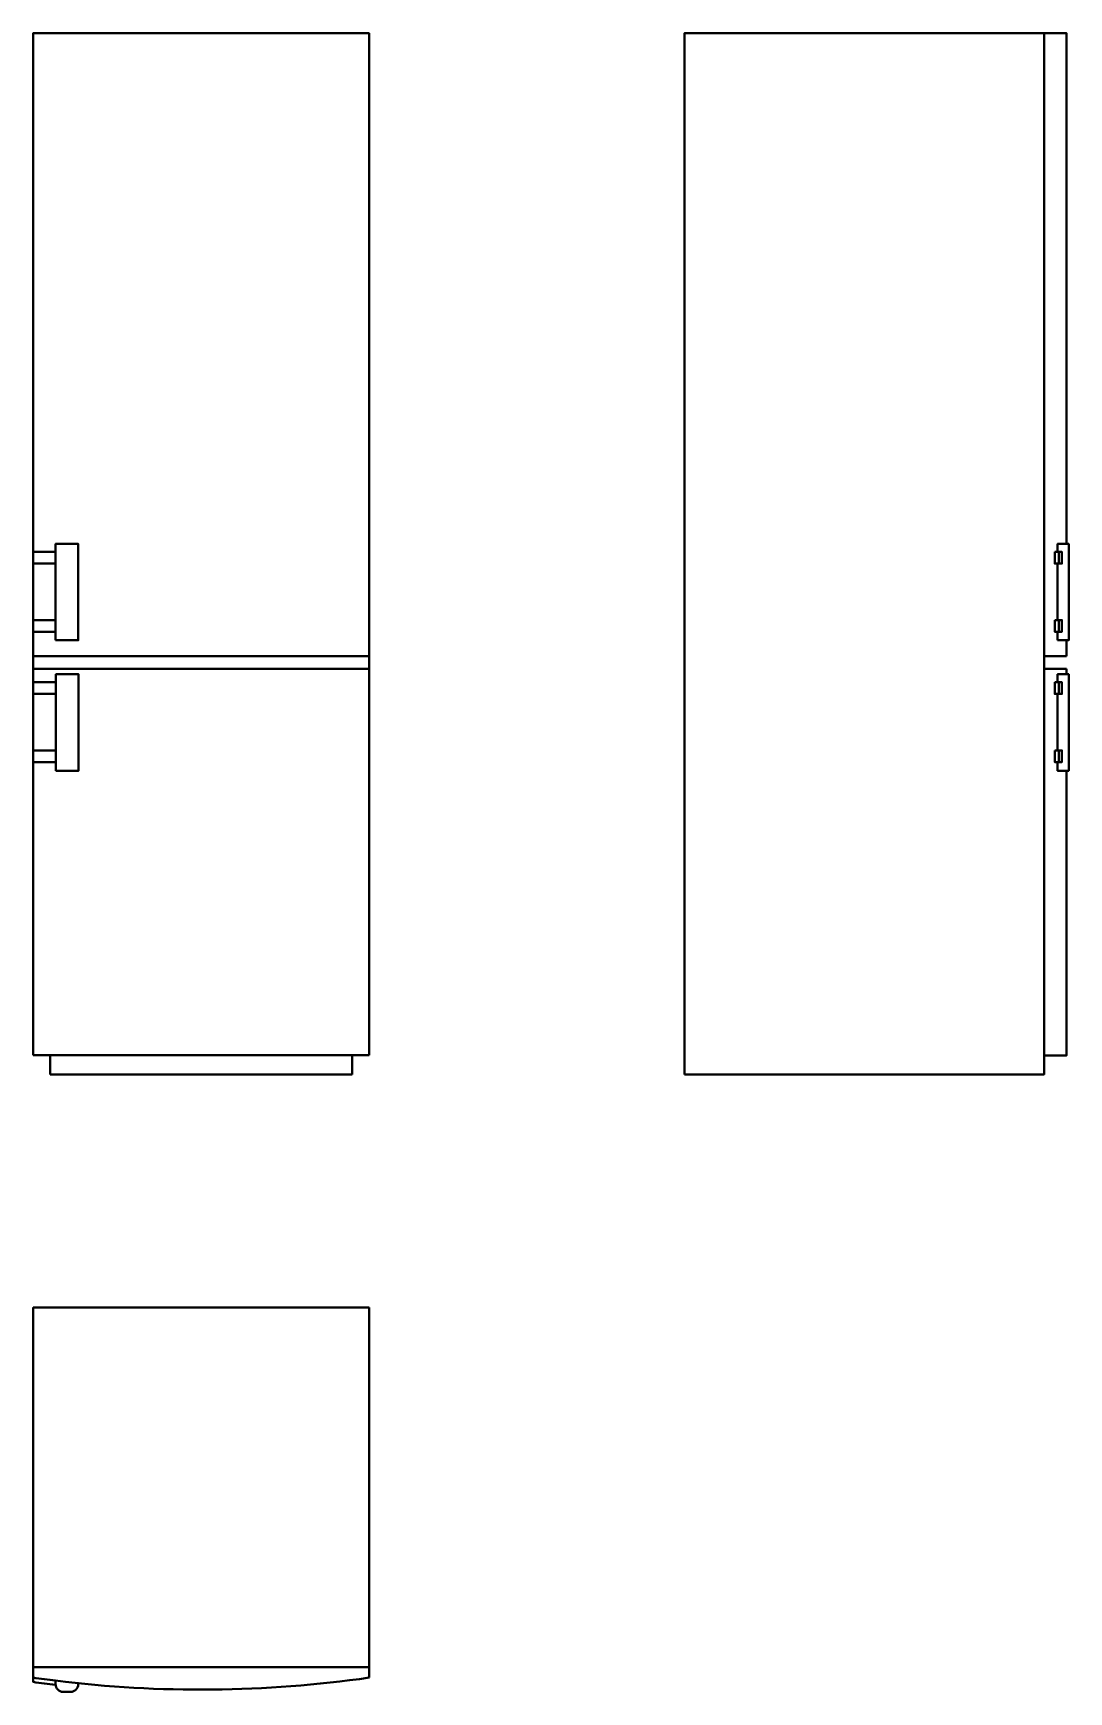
# Model space of a CAD drawing. Header units: millimetres. Extents: x 10966 to 12800, y 4222 to 7161.
import ezdxf

# ---------------------------------------------------------------- set-up
doc = ezdxf.new("R2010")
doc.units = ezdxf.units.MM
doc.header["$MEASUREMENT"] = 0
doc.layers.get('0').update_dxf_attribs({"lineweight": 40})

msp = doc.modelspace()

# ---------------------------------------------------------------- linework, layer by layer
for p, q in [((11559.9, 6057.4), (10966, 6057.4)), ((11559.9, 6034.8), (10966, 6034.9))]:
    msp.add_line(p, q)
for points in [[(10966, 5350.1), (10966.1, 7161.1), (11561.1, 7161), (11561, 5350.1)], [(12119.6, 5316.1), (12119.6, 7161), (12756.6, 7161), (12756.6, 5316.1), (12119.6, 5316.1)], [(12756.6, 7161), (12796.5, 7161), (12796.5, 6256.2)], [(10966, 6221.3), (10966, 6221.3), (11005.8, 6221.3), (11005.8, 6242), (10966, 6242)], [(11005.8, 6085.4), (11045.8, 6085.4), (11045.8, 6256.2), (11005.8, 6256.2), (11005.8, 6085.4)], [(12775.4, 6242), (12775.4, 6221.3), (12782.9, 6221.3), (12788.3, 6221.3), (12788.3, 6242), (12775.4, 6242)], [(12780.6, 6085.4), (12800.4, 6085.4), (12800.4, 6256.2), (12780.6, 6256.2), (12780.6, 6242)], [(12782.9, 6242), (12782.9, 6221.3)], [(12780.6, 6221.3), (12780.6, 6121.3)], [(10966, 6100.6), (10966, 6100.6), (11005.8, 6100.6), (11005.8, 6121.3), (10966, 6121.3)], [(12775.4, 6121.3), (12775.4, 6100.6), (12782.9, 6100.6), (12788.3, 6100.6), (12788.3, 6121.3), (12775.4, 6121.3)], [(12782.9, 6121.3), (12782.9, 6100.6)], [(12780.6, 6100.6), (12780.6, 6085.4)], [(12796.5, 6085.4), (12796.5, 6057.4)], [(12756.6, 6057.4), (12796.5, 6057.4)], [(11006.3, 5854.4), (11046.3, 5854.4), (11046.3, 6025.2), (11006.3, 6025.2), (11006.3, 5854.4)], [(12756.6, 6034.8), (12796.5, 6034.8)], [(12780.6, 6011.1), (12780.6, 6025.2), (12800.4, 6025.2), (12800.4, 5854.4), (12780.6, 5854.4), (12780.6, 5869.6)], [(12796.5, 6034.8), (12796.5, 6025.2)], [(10966.5, 5990.3), (10966.5, 5990.3), (11006.3, 5990.3), (11006.3, 6011.1), (10966.5, 6011.1)], [(12775.4, 6011.1), (12775.4, 5990.3), (12782.9, 5990.3), (12788.3, 5990.3), (12788.3, 6011.1), (12775.4, 6011.1)], [(12782.9, 6011.1), (12782.9, 5990.3)], [(12780.6, 5890.3), (12780.6, 5990.3)], [(10966.5, 5869.6), (10966.5, 5869.6), (11006.3, 5869.6), (11006.3, 5890.3), (10966.5, 5890.3)], [(12775.4, 5890.3), (12775.4, 5869.6), (12782.9, 5869.6), (12788.3, 5869.6), (12788.3, 5890.3), (12775.4, 5890.3)], [(12782.9, 5890.3), (12782.9, 5869.6)], [(12796.5, 5854.4), (12796.5, 5350), (12756.6, 5350)], [(11561, 5350.1), (10966, 5350.1)], [(10996.2, 5316.1), (10996.2, 5350.1)], [(11530.8, 5316.1), (11530.8, 5350.1)], [(11530.8, 5316.1), (10996.2, 5316.1)], [(10966, 4247.5), (10966, 4903.2), (11561, 4903.2)], [(11561, 4903.2), (11561, 4247.5)], [(11561, 4266.2), (11561, 4266.2), (10966, 4266.2)], [(10966, 4247.5), (10966, 4239.9), (10966, 4239.9)]]:
    msp.add_lwpolyline(points)
msp.add_lwpolyline([(11005.8, 4242.2), (11005.7, 4235.8, 0.416684), (11019.1, 4222.3), (11032.4, 4222.3, 0.409441), (11045.8, 4235.4), (11045.8, 4237.6)], format="xyb")
for centre, radius, start, end in [((11263.5, 6318.3), 2092.1, 261.8246, 262.9241), ((11181.9, 5686.1), 1462.3, 261.5078, 263.081), ((11263.5, 6318.3), 2092.1, 262.9241, 278.1754)]:
    msp.add_arc(centre, radius, start, end)

doc.saveas('drawing.dxf')
